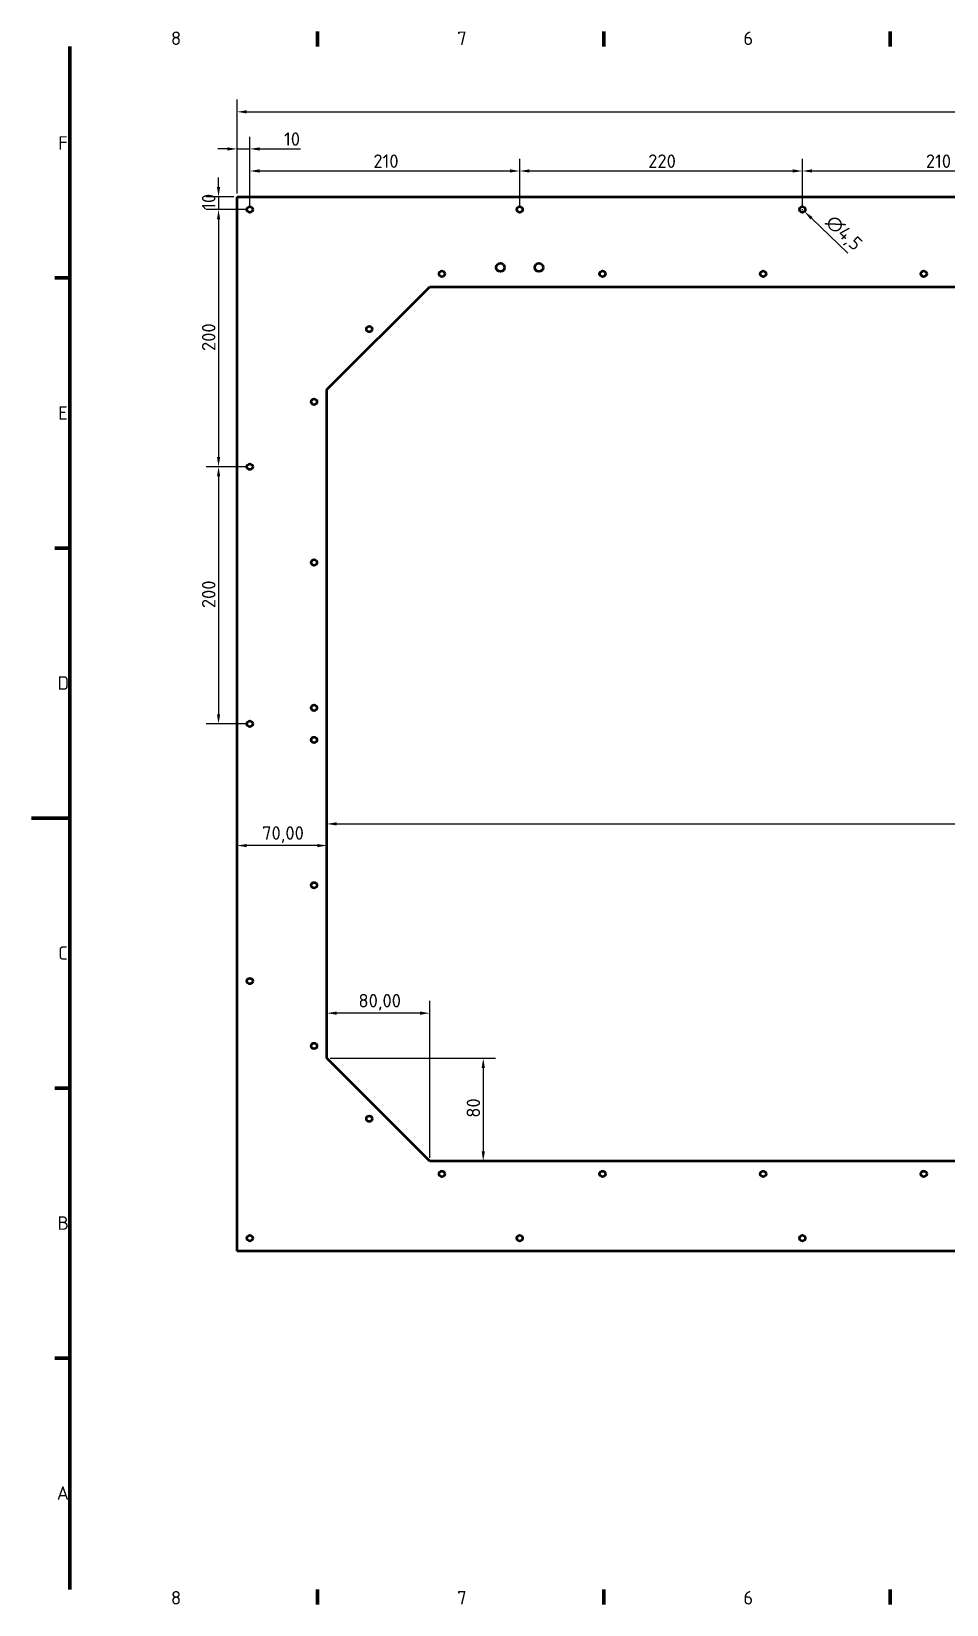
# Model space of a CAD drawing. Header units: millimetres. Extents: x 0 to 1782, y 0 to 1260.
# Drawn here: x 0 to 712, y 18 to 1242 of the extents above; entities that cross this region are included whole.
import ezdxf

# ---------------------------------------------------------------- set-up
doc = ezdxf.new("R2010")
doc.units = ezdxf.units.MM
doc.header["$LTSCALE"] = 3
for name, color, linetype, lineweight in [('Bemaßung (ISO)', 7, 'Continuous', 25), ('Rahmen (ISO)', 7, 'Continuous', 70), ('Sichtbar (ISO)', 7, 'Continuous', 50)]:
    doc.layers.add(name, color=color, linetype=linetype, lineweight=lineweight)
doc.styles.add('Notiztext (DIN)', font='isocpeur.ttf')
doc.dimstyles.new('Standard (DIN)', dxfattribs={"dimscale": 3, "dimtxt": 3.5, "dimasz": 2.5, "dimexe": 3.175, "dimexo": 0.8, "dimgap": 0.8, "dimtad": 1, "dimrnd": 1e-08, "dimzin": 0, "dimtxsty": 'Notiztext (DIN)', "dimcen": 0.09, "dimdle": 10, "dimclrd": 256, "dimclre": 256, "dimclrt": 256, "dimadec": 0, "dimazin": 0, "dimtfac": 1, "dimtmove": 0, "dimatfit": 3, "dimfxl": 0, "dimtolj": 1, "dimtzin": 0, "dimlwd": -1, "dimlwe": -1, "dimarcsym": 0})

# ---------------------------------------------------------------- blocks, each defined once
blk = doc.blocks.new('Ränder Vorgaberahmen')
at = {"layer": 'Rahmen (ISO)'}
for p, q in [((74.25, 410), (74.25, 413.9)), ((148.5, 410), (148.5, 413.9)), ((222.75, 410), (222.75, 413.9)), ((10, 350), (6.1, 350)), ((10, 280), (6.1, 280)), ((10, 140), (6.1, 140)), ((10, 70), (6.1, 70)), ((74.25, 10), (74.25, 6.1)), ((148.5, 10), (148.5, 6.1)), ((222.75, 10), (222.75, 6.1))]:
    blk.add_line(p, q, dxfattribs=at)
at = {"layer": 'Rahmen (ISO)', "flags": 128}
for points in [[(10, 10), (10, 410)], [(0, 210), (10, 210)]]:
    blk.add_lwpolyline(points, dxfattribs=at)
at = {"layer": 'Rahmen (ISO)', "char_height": 3.5, "attachment_point": 7, "style": 'Notiztext (DIN)'}
for s, insert in [('8', (36.2, 410.4)), ('7', (110.45, 410.4)), ('6', (184.7, 410.4)), ('F', (6.93, 383.25)), ('E', (6.93, 313.25)), ('D', (6.75, 243.25)), ('C', (6.93, 173.25)), ('B', (6.75, 103.25)), ('A', (6.58, 33.25)), ('8', (36.2, 6.1)), ('7', (110.45, 6.1)), ('6', (184.7, 6.1))]:
    blk.add_mtext(s, dxfattribs=dict(at, insert=insert))
blk = doc.blocks.new('*D7')
at = {"layer": 'Bemaßung (ISO)'}
for p, q in [((160, 1115.6), (160, 1188.7)), ((1460, 1115.6), (1460, 1188.7)), ((167.5, 1179.2), (1452.5, 1179.2))]:
    blk.add_line(p, q, dxfattribs=at)
for points in [[(167.5, 1180.5), (167.5, 1178), (160, 1179.2)], [(1452.5, 1180.5), (1452.5, 1178), (1460, 1179.2)]]:
    blk.add_solid(points, dxfattribs=at)
at = {"layer": 'Defpoints', "color": 0}
for p in [(1460, 1179.2), (160, 1113.2), (1460, 1113.2)]:
    blk.add_point(p, dxfattribs=at)
at = {"layer": 'Bemaßung (ISO)', "insert": (788.2, 1194.2), "char_height": 10.5, "attachment_point": 1, "style": 'Notiztext (DIN)'}
blk.add_mtext('\\A1;1300,00', dxfattribs=at)
blk = doc.blocks.new('*D8')
at = {"layer": 'Bemaßung (ISO)'}
for p, q in [((600, 1105.6), (600, 1142.7)), ((810, 1105.6), (810, 1142.7)), ((802.5, 1133.2), (607.5, 1133.2))]:
    blk.add_line(p, q, dxfattribs=at)
for points in [[(607.5, 1134.5), (607.5, 1132), (600, 1133.2)], [(802.5, 1134.5), (802.5, 1132), (810, 1133.2)]]:
    blk.add_solid(points, dxfattribs=at)
at = {"layer": 'Defpoints', "color": 0}
for p in [(600, 1133.2), (600, 1103.2), (810, 1103.2)]:
    blk.add_point(p, dxfattribs=at)
at = {"layer": 'Bemaßung (ISO)', "insert": (696.1, 1146.1), "char_height": 10.5, "attachment_point": 1, "style": 'Notiztext (DIN)'}
blk.add_mtext('\\A1;210', dxfattribs=at)
blk = doc.blocks.new('*D9')
at = {"layer": 'Bemaßung (ISO)'}
for p, q in [((380, 1105.6), (380, 1142.7)), ((600, 1105.6), (600, 1142.7)), ((592.5, 1133.2), (387.5, 1133.2))]:
    blk.add_line(p, q, dxfattribs=at)
for points in [[(387.5, 1134.5), (387.5, 1132), (380, 1133.2)], [(592.5, 1134.5), (592.5, 1132), (600, 1133.2)]]:
    blk.add_solid(points, dxfattribs=at)
at = {"layer": 'Defpoints', "color": 0}
for p in [(380, 1133.2), (380, 1103.2), (600, 1103.2)]:
    blk.add_point(p, dxfattribs=at)
at = {"layer": 'Bemaßung (ISO)', "insert": (480, 1146.1), "char_height": 10.5, "attachment_point": 1, "style": 'Notiztext (DIN)'}
blk.add_mtext('\\A1;220', dxfattribs=at)
blk = doc.blocks.new('*D10')
at = {"layer": 'Bemaßung (ISO)'}
for p, q in [((170, 1105.6), (170, 1142.7)), ((380, 1105.6), (380, 1142.7)), ((372.5, 1133.2), (177.5, 1133.2))]:
    blk.add_line(p, q, dxfattribs=at)
for points in [[(177.5, 1134.5), (177.5, 1132), (170, 1133.2)], [(372.5, 1134.5), (372.5, 1132), (380, 1133.2)]]:
    blk.add_solid(points, dxfattribs=at)
at = {"layer": 'Defpoints', "color": 0}
for p in [(170, 1133.2), (170, 1103.2), (380, 1103.2)]:
    blk.add_point(p, dxfattribs=at)
at = {"layer": 'Bemaßung (ISO)', "insert": (266.1, 1146.1), "char_height": 10.5, "attachment_point": 1, "style": 'Notiztext (DIN)'}
blk.add_mtext('\\A1;210', dxfattribs=at)
blk = doc.blocks.new('*D11')
at = {"layer": 'Bemaßung (ISO)'}
for p, q in [((167.6, 1103.2), (136.1, 1103.2)), ((145.6, 1095.7), (145.6, 910.7)), ((167.6, 903.2), (136.1, 903.2))]:
    blk.add_line(p, q, dxfattribs=at)
for points in [[(144.4, 1095.7), (146.9, 1095.7), (145.6, 1103.2)], [(144.4, 910.7), (146.9, 910.7), (145.6, 903.2)]]:
    blk.add_solid(points, dxfattribs=at)
at = {"layer": 'Defpoints', "color": 0}
for p in [(170, 1103.2), (145.6, 903.2), (170, 903.2)]:
    blk.add_point(p, dxfattribs=at)
at = {"layer": 'Bemaßung (ISO)', "insert": (132.7, 993.2), "char_height": 10.5, "attachment_point": 1, "rotation": 90, "style": 'Notiztext (DIN)'}
blk.add_mtext('\\A1;200', dxfattribs=at)
blk = doc.blocks.new('*D12')
at = {"layer": 'Bemaßung (ISO)'}
for p, q in [((167.6, 903.2), (136.1, 903.2)), ((145.6, 895.7), (145.6, 710.7)), ((167.6, 703.2), (136.1, 703.2))]:
    blk.add_line(p, q, dxfattribs=at)
for points in [[(144.4, 895.7), (146.9, 895.7), (145.6, 903.2)], [(144.4, 710.7), (146.9, 710.7), (145.6, 703.2)]]:
    blk.add_solid(points, dxfattribs=at)
at = {"layer": 'Defpoints', "color": 0}
for p in [(170, 903.2), (145.6, 703.2), (170, 703.2)]:
    blk.add_point(p, dxfattribs=at)
at = {"layer": 'Bemaßung (ISO)', "insert": (132.7, 793.2), "char_height": 10.5, "attachment_point": 1, "rotation": 90, "style": 'Notiztext (DIN)'}
blk.add_mtext('\\A1;200', dxfattribs=at)
blk = doc.blocks.new('*D14')
at = {"layer": 'Bemaßung (ISO)'}
blk.add_line((237.5, 625.4), (1382.5, 625.4), dxfattribs=at)
for points in [[(237.5, 626.7), (237.5, 624.2), (230, 625.4)], [(1382.5, 626.7), (1382.5, 624.2), (1390, 625.4)]]:
    blk.add_solid(points, dxfattribs=at)
at = {"layer": 'Defpoints', "color": 0}
for p in [(230, 625.4), (1390, 625.4), (1390, 625.4)]:
    blk.add_point(p, dxfattribs=at)
at = {"layer": 'Bemaßung (ISO)', "insert": (820.7, 638.3), "char_height": 10.5, "attachment_point": 1, "style": 'Notiztext (DIN)'}
blk.add_mtext('\\A1;1160', dxfattribs=at)
blk = doc.blocks.new('*D15')
at = {"layer": 'Bemaßung (ISO)'}
for p, q in [((232.4, 443.2), (361.2, 443.2)), ((351.6, 435.7), (351.6, 370.7)), ((312.4, 363.2), (361.2, 363.2))]:
    blk.add_line(p, q, dxfattribs=at)
for points in [[(350.4, 435.7), (352.9, 435.7), (351.6, 443.2)], [(350.4, 370.7), (352.9, 370.7), (351.6, 363.2)]]:
    blk.add_solid(points, dxfattribs=at)
at = {"layer": 'Defpoints', "color": 0}
for p in [(230, 443.2), (310, 363.2), (351.6, 363.2)]:
    blk.add_point(p, dxfattribs=at)
at = {"layer": 'Bemaßung (ISO)', "insert": (338.7, 396.9), "char_height": 10.5, "attachment_point": 1, "rotation": 90, "style": 'Notiztext (DIN)'}
blk.add_mtext('\\A1;80', dxfattribs=at)
blk = doc.blocks.new('*D16')
at = {"layer": 'Bemaßung (ISO)'}
for p, q in [((302.5, 478.2), (237.5, 478.2)), ((310, 365.6), (310, 487.7))]:
    blk.add_line(p, q, dxfattribs=at)
for points in [[(237.5, 479.5), (237.5, 477), (230, 478.2)], [(302.5, 479.5), (302.5, 477), (310, 478.2)]]:
    blk.add_solid(points, dxfattribs=at)
at = {"layer": 'Defpoints', "color": 0}
for p in [(230, 478.2), (230, 443.2), (310, 363.2)]:
    blk.add_point(p, dxfattribs=at)
at = {"layer": 'Bemaßung (ISO)', "insert": (254.5, 493.2), "char_height": 10.5, "attachment_point": 1, "style": 'Notiztext (DIN)'}
blk.add_mtext('\\A1;80,00', dxfattribs=at)
blk = doc.blocks.new('*D35')
at = {"layer": 'Bemaßung (ISO)'}
for p, q in [((599.7, 1103.2), (600.3, 1103.2)), ((600, 1103), (600, 1103.5)), ((635.4, 1069.2), (607, 1096.5))]:
    blk.add_line(p, q, dxfattribs=at)
blk.add_solid([(607.9, 1097.4), (606.2, 1095.6), (601.6, 1101.7)], dxfattribs=at)
at = {"layer": 'Defpoints', "color": 0}
for p in [(598.4, 1104.8), (601.6, 1101.7)]:
    blk.add_point(p, dxfattribs=at)
at = {"layer": 'Bemaßung (ISO)', "insert": (624.8, 1100.2), "char_height": 10.5, "attachment_point": 1, "rotation": 316.1247, "style": 'Notiztext (DIN)'}
blk.add_mtext('\\A1;∅4,5', dxfattribs=at)
blk = doc.blocks.new('*D36')
at = {"layer": 'Bemaßung (ISO)'}
for p, q in [((145.6, 1120.7), (145.6, 1128.2)), ((157.6, 1113.2), (136.1, 1113.2)), ((167.6, 1103.2), (136.1, 1103.2)), ((145.6, 1113.2), (145.6, 1103.2)), ((145.6, 1095.7), (145.6, 1088.2))]:
    blk.add_line(p, q, dxfattribs=at)
for points in [[(144.4, 1120.7), (146.9, 1120.7), (145.6, 1113.2)], [(144.4, 1095.7), (146.9, 1095.7), (145.6, 1103.2)]]:
    blk.add_solid(points, dxfattribs=at)
at = {"layer": 'Defpoints', "color": 0}
for p in [(145.6, 1103.2), (160, 1113.2), (170, 1103.2)]:
    blk.add_point(p, dxfattribs=at)
at = {"layer": 'Bemaßung (ISO)', "insert": (132.7, 1103), "char_height": 10.5, "attachment_point": 1, "rotation": 90, "style": 'Notiztext (DIN)'}
blk.add_mtext('\\A1;10', dxfattribs=at)
blk = doc.blocks.new('*D37')
at = {"layer": 'Bemaßung (ISO)'}
for p, q in [((152.5, 1150.4), (145, 1150.4)), ((160, 1115.6), (160, 1159.9)), ((160, 1150.4), (170, 1150.4)), ((170, 1105.6), (170, 1159.9)), ((177.5, 1150.4), (209.5, 1150.4))]:
    blk.add_line(p, q, dxfattribs=at)
for points in [[(152.5, 1151.6), (152.5, 1149.1), (160, 1150.4)], [(177.5, 1151.6), (177.5, 1149.1), (170, 1150.4)]]:
    blk.add_solid(points, dxfattribs=at)
at = {"layer": 'Defpoints', "color": 0}
for p in [(160, 1150.4), (160, 1113.2), (170, 1103.2)]:
    blk.add_point(p, dxfattribs=at)
at = {"layer": 'Bemaßung (ISO)', "insert": (196.6, 1163.3), "char_height": 10.5, "attachment_point": 1, "style": 'Notiztext (DIN)'}
blk.add_mtext('\\A1;10', dxfattribs=at)
blk = doc.blocks.new('*D38')
at = {"layer": 'Bemaßung (ISO)'}
blk.add_line((222.5, 608.6), (167.5, 608.6), dxfattribs=at)
for points in [[(167.5, 609.8), (167.5, 607.3), (160, 608.6)], [(222.5, 609.8), (222.5, 607.3), (230, 608.6)]]:
    blk.add_solid(points, dxfattribs=at)
at = {"layer": 'Defpoints', "color": 0}
for p in [(160, 608.6), (160, 608.6), (230, 608.6)]:
    blk.add_point(p, dxfattribs=at)
at = {"layer": 'Bemaßung (ISO)', "insert": (179.5, 623.6), "char_height": 10.5, "attachment_point": 1, "style": 'Notiztext (DIN)'}
blk.add_mtext('\\A1;70,00', dxfattribs=at)

msp = doc.modelspace()

# ---------------------------------------------------------------- linework, layer by layer
at = {"layer": 'Sichtbar (ISO)'}
for p, q in [((159.988, 293.222), (159.988, 1113.222)), ((159.988, 1113.222), (1459.988, 1113.222)), ((229.988, 963.222), (309.988, 1043.222)), ((309.988, 1043.222), (1309.988, 1043.222)), ((229.988, 443.222), (229.988, 963.222)), ((309.988, 363.222), (229.988, 443.222)), ((1309.988, 363.222), (309.988, 363.222)), ((1459.988, 293.222), (159.988, 293.222))]:
    msp.add_line(p, q, dxfattribs=at)
for centre, radius in [((169.988, 1103.222), 2.25), ((379.988, 1103.222), 2.25), ((599.988, 1103.222), 2.25), ((319.488, 1053.222), 2.25), ((364.988, 1058.222), 3.3), ((394.988, 1058.222), 3.3), ((444.488, 1053.222), 2.25), ((569.488, 1053.222), 2.25), ((694.488, 1053.222), 2.25), ((262.917, 1010.293), 2.25), ((219.988, 953.722), 2.25), ((169.988, 903.222), 2.25), ((219.988, 828.722), 2.25), ((219.988, 715.722), 2.25), ((169.988, 703.222), 2.25), ((219.988, 690.722), 2.25), ((219.988, 577.722), 2.25), ((169.988, 503.222), 2.25), ((219.988, 452.722), 2.25), ((262.917, 396.151), 2.25), ((319.488, 353.222), 2.25), ((444.488, 353.222), 2.25), ((569.488, 353.222), 2.25), ((694.488, 353.222), 2.25), ((169.988, 303.222), 2.25), ((379.988, 303.222), 2.25), ((599.988, 303.222), 2.25)]:
    msp.add_circle(centre, radius, dxfattribs=at)

# ---------------------------------------------------------------- block references
at = {"xscale": 3, "yscale": 3, "zscale": 3}
msp.add_blockref('Ränder Vorgaberahmen', (0, 0), dxfattribs=at)

# ---------------------------------------------------------------- dimensions: what is measured, and where the dimension line sits
at = {"layer": 'Bemaßung (ISO)'}
for base, p1, p2, angle, override, picture, middle in [((1459.988, 1179.222), (159.988, 1113.222), (1459.988, 1113.222), 180, {"dimgap": 0.8, "dimdec": 2, "dimtol": 0, "dimlim": 0, "dimtp": 0, "dimtm": 0, "dimtdec": 2, "dimtofl": 0, "dimatfit": 1}, '*D7', (809.988, 1179.222)), ((169.988, 1133.222), (379.988, 1103.222), (169.988, 1103.222), 180, {"dimgap": 0.8, "dimdec": 0, "dimtol": 0, "dimlim": 0, "dimtp": 0, "dimtm": 0, "dimtdec": 2, "dimtofl": 0, "dimatfit": 1}, '*D10', (274.988, 1133.222)), ((379.988, 1133.222), (599.988, 1103.222), (379.988, 1103.222), 180, {"dimgap": 0.8, "dimdec": 0, "dimtol": 0, "dimlim": 0, "dimtp": 0, "dimtm": 0, "dimtdec": 2, "dimtofl": 0, "dimatfit": 1}, '*D9', (489.988, 1133.222)), ((599.988, 1133.222), (809.988, 1103.222), (599.988, 1103.222), 180, {"dimgap": 0.8, "dimdec": 0, "dimtol": 0, "dimlim": 0, "dimtp": 0, "dimtm": 0, "dimtdec": 2, "dimtofl": 0, "dimatfit": 1}, '*D8', (704.988, 1133.222)), ((145.607, 1103.222), (159.988, 1113.222), (169.988, 1103.222), 270, {"dimgap": 0.8, "dimdec": 0, "dimtol": 0, "dimlim": 0, "dimtp": 0, "dimtm": 0, "dimtdec": 2, "dimtofl": 1, "dimatfit": 1}, '*D36', (145.607, 1108.222)), ((145.607, 903.222), (169.988, 1103.222), (169.988, 903.222), 90, {"dimgap": 0.8, "dimdec": 0, "dimtol": 0, "dimlim": 0, "dimtp": 0, "dimtm": 0, "dimtdec": 2, "dimtofl": 0, "dimatfit": 1}, '*D11', (145.607, 1003.222)), ((145.607, 703.222), (169.988, 903.222), (169.988, 703.222), 90, {"dimgap": 0.8, "dimdec": 0, "dimtol": 0, "dimlim": 0, "dimtp": 0, "dimtm": 0, "dimtdec": 2, "dimtofl": 0, "dimatfit": 1}, '*D12', (145.607, 803.222)), ((229.988, 478.223), (309.988, 363.222), (229.988, 443.222), 180, {"dimgap": 0.8, "dimdec": 2, "dimse2": 1, "dimtol": 0, "dimlim": 0, "dimtp": 0, "dimtm": 0, "dimtdec": 2, "dimtofl": 0, "dimatfit": 1}, '*D16', (269.988, 478.223)), ((351.648, 363.222), (229.988, 443.222), (309.988, 363.222), 90, {"dimgap": 0.8, "dimdec": 0, "dimtol": 0, "dimlim": 0, "dimtp": 0, "dimtm": 0, "dimtdec": 2, "dimtofl": 0, "dimatfit": 1}, '*D15', (351.648, 403.222))]:
    dim = msp.add_linear_dim(base=base, p1=p1, p2=p2, angle=angle, dimstyle='Standard (DIN)', override=override, dxfattribs=at)
    dim.commit()
    dim.dimension.update_dxf_attribs({"geometry": picture, "text_midpoint": middle, "dimtype": 160})
for base, p1, p2, override, picture, middle in [((159.988, 1150.37), (169.988, 1103.222), (159.988, 1113.222), {"dimgap": 0.8, "dimdec": 0, "dimtol": 0, "dimlim": 0, "dimtp": 0, "dimtm": 0, "dimtdec": 2, "dimtofl": 1, "dimatfit": 1}, '*D37', (201.826, 1150.37)), ((1389.988, 625.412), (229.988, 625.412), (1389.988, 625.412), {"dimgap": 0.8, "dimdec": 0, "dimse1": 1, "dimse2": 1, "dimtol": 0, "dimlim": 0, "dimtp": 0, "dimtm": 0, "dimtdec": 2, "dimtofl": 0, "dimatfit": 1}, '*D14', (832.222, 625.412)), ((159.988, 608.564), (229.988, 608.564), (159.988, 608.564), {"dimgap": 0.8, "dimdec": 2, "dimse1": 1, "dimse2": 1, "dimtol": 0, "dimlim": 0, "dimtp": 0, "dimtm": 0, "dimtdec": 2, "dimtofl": 0, "dimatfit": 1}, '*D38', (194.988, 608.564))]:
    dim = msp.add_linear_dim(base=base, p1=p1, p2=p2, dimstyle='Standard (DIN)', override=override, dxfattribs=at)
    dim.commit()
    dim.dimension.update_dxf_attribs({"geometry": picture, "text_midpoint": middle, "dimtype": 160})
dim = msp.add_diameter_dim_2p(p1=(598.366, 1104.782), p2=(601.61, 1101.663), dimstyle='Standard (DIN)', override={"dimgap": 0.8, "dimdec": 1, "dimlfac": 1, "dimtol": 0, "dimlim": 0, "dimtp": 0, "dimtm": 0, "dimtdec": 2, "dimtofl": 0}, dxfattribs=at)
dim.commit()
dim.dimension.update_dxf_attribs({"geometry": '*D35', "text_midpoint": (624.034, 1080.102), "dimtype": 163})

doc.saveas('drawing.dxf')
